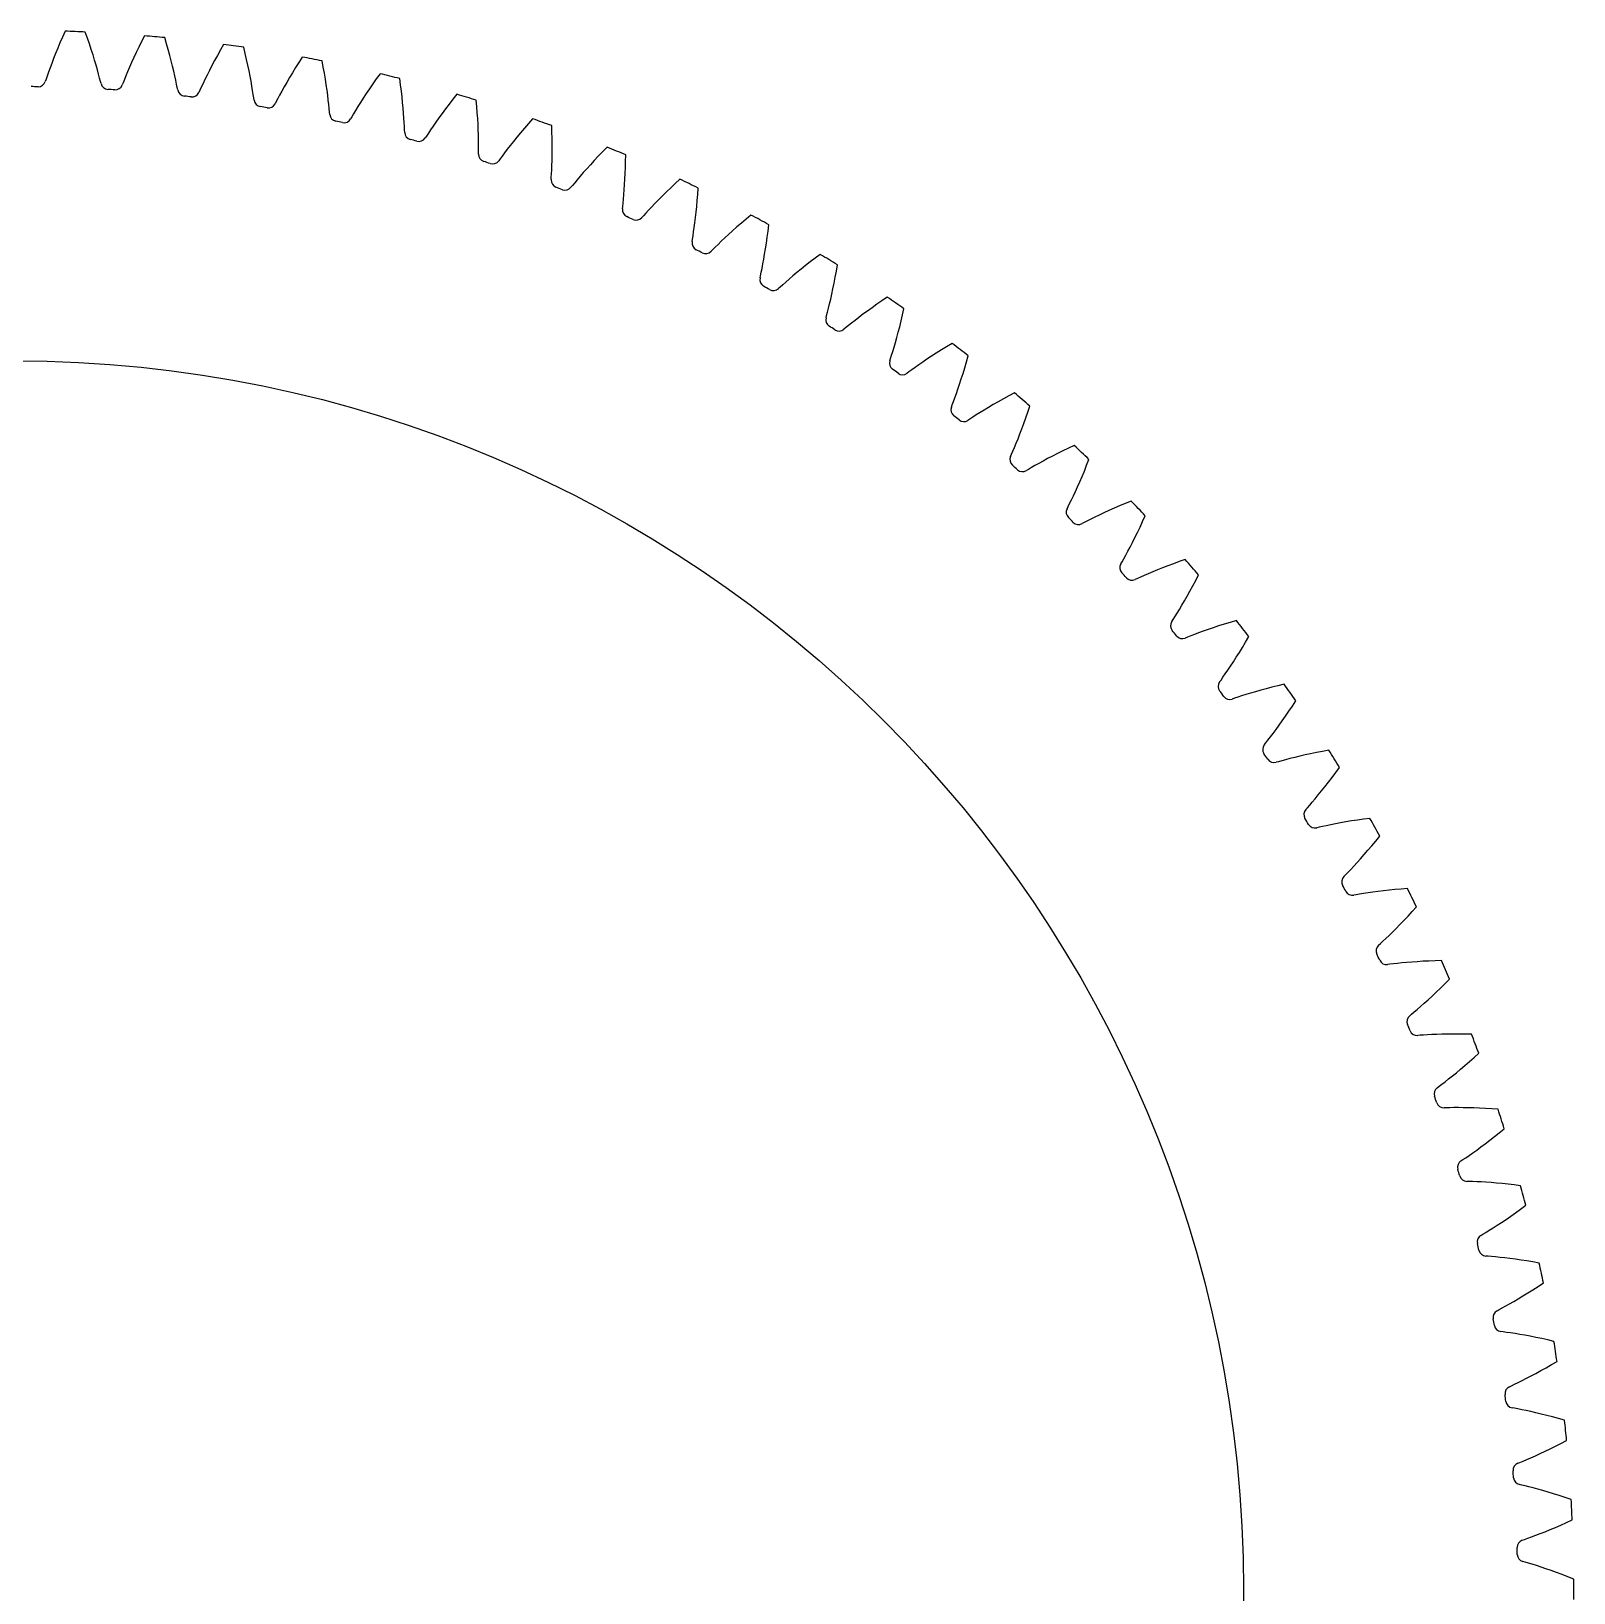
# Model space of a CAD drawing. Header units: millimetres. Extents: x -62 to 62, y -62 to 62.
# Drawn here: x 0.6 to 62.5, y -0.1 to 62.5 of the extents above; entities that cross this region are included whole.
import ezdxf

# ---------------------------------------------------------------- set-up
doc = ezdxf.new("R2010")
doc.units = ezdxf.units.MM

msp = doc.modelspace()

# ---------------------------------------------------------------- linework, layer by layer
at = {"layer": 'bore'}
msp.add_circle((0, 0), 49.25, dxfattribs=at)
at = {"layer": 'thin_ring_external'}
for p, q in [((1.785919, 62.00696), (1.694054, 61.786859)), ((1.883707, 62.234326), (1.785919, 62.00696)), ((1.987405, 62.468394), (1.883707, 62.234326)), ((2.885812, 62.195914), (2.800336, 62.437233)), ((2.965908, 61.96173), (2.885812, 62.195914)), ((5.058971, 62.056961), (4.949701, 61.834885)), ((5.174486, 62.285429), (5.058971, 62.056961)), ((6.057808, 61.967432), (5.984765, 62.212801)), ((1.528261, 61.371303), (1.45452, 61.177729)), ((1.608145, 61.574697), (1.528261, 61.371303)), ((1.694054, 61.786859), (1.608145, 61.574697)), ((3.040655, 61.735242), (2.965908, 61.96173)), ((3.11007, 61.517127), (3.040655, 61.735242)), ((3.174151, 61.308214), (3.11007, 61.517127)), ((4.750088, 61.412263), (4.659923, 61.213213)), ((4.846717, 61.619762), (4.750088, 61.412263)), ((4.949701, 61.834885), (4.846717, 61.619762)), ((6.125842, 61.729463), (6.057808, 61.967432)), ((6.188927, 61.499455), (6.125842, 61.729463)), ((6.247115, 61.278079), (6.188927, 61.499455)), ((8.100571, 61.50149), (7.986737, 61.291906)), ((8.221037, 61.717697), (8.100571, 61.50149)), ((8.348067, 61.939969), (8.221037, 61.717697)), ((9.213999, 61.577283), (9.153581, 61.826062)), ((9.269794, 61.336151), (9.213999, 61.577283)), ((11.499869, 61.432915), (11.361656, 61.217419)), ((1.326442, 60.826212), (1.273137, 60.67332)), ((1.387127, 60.995374), (1.326442, 60.826212)), ((1.45452, 61.177729), (1.387127, 60.995374)), ((3.232857, 61.109564), (3.174151, 61.308214)), ((3.286093, 60.922585), (3.232857, 61.109564)), ((3.333651, 60.749274), (3.286093, 60.922585)), ((3.375096, 60.59275), (3.333651, 60.749274)), ((4.499778, 60.844981), (4.430534, 60.679138)), ((4.576394, 61.023658), (4.499778, 60.844981)), ((4.659923, 61.213213), (4.576394, 61.023658)), ((6.300444, 61.066167), (6.247115, 61.278079)), ((6.348931, 60.864778), (6.300444, 61.066167)), ((6.39255, 60.675325), (6.348931, 60.864778)), ((7.779427, 60.895426), (7.686328, 60.710382)), ((7.879638, 61.089612), (7.779427, 60.895426)), ((7.986737, 61.291906), (7.879638, 61.089612)), ((9.321052, 61.103222), (9.269794, 61.336151)), ((9.367861, 60.879164), (9.321052, 61.103222)), ((9.4103, 60.664806), (9.367861, 60.879164)), ((11.10592, 60.804147), (10.988632, 60.607585)), ((11.230307, 61.007645), (11.10592, 60.804147)), ((11.361656, 61.217419), (11.230307, 61.007645)), ((12.346153, 61.026487), (12.298516, 61.278026)), ((12.389562, 60.782821), (12.346153, 61.026487)), ((12.42886, 60.547578), (12.389562, 60.782821)), ((14.621669, 60.765589), (14.472633, 60.557432)), ((1.228689, 60.542435), (1.197406, 60.452928)), ((1.273137, 60.67332), (1.228689, 60.542435)), ((3.409394, 60.458846), (3.375096, 60.59275)), ((3.433733, 60.367208), (3.409394, 60.458846)), ((4.318419, 60.400723), (4.282607, 60.312931)), ((4.369492, 60.529168), (4.318419, 60.400723)), ((4.430534, 60.679138), (4.369492, 60.529168)), ((6.431197, 60.499811), (6.39255, 60.675325)), ((6.464595, 60.341376), (6.431197, 60.499811)), ((6.492011, 60.205896), (6.464595, 60.341376)), ((6.51164, 60.113134), (6.492011, 60.205896)), ((7.454448, 60.227103), (7.396883, 60.101433)), ((7.523068, 60.37376), (7.454448, 60.227103)), ((7.600689, 60.535851), (7.523068, 60.37376)), ((7.686328, 60.710382), (7.600689, 60.535851)), ((9.448441, 60.461204), (9.4103, 60.664806)), ((9.482329, 60.26977), (9.448441, 60.461204)), ((9.511964, 60.092512), (9.482329, 60.26977)), ((10.77621, 60.238721), (10.681771, 60.06879)), ((10.878636, 60.418769), (10.77621, 60.238721)), ((10.988632, 60.607585), (10.878636, 60.418769)), ((12.464167, 60.321422), (12.42886, 60.547578)), ((12.495606, 60.105176), (12.464167, 60.321422)), ((12.523301, 59.899892), (12.495606, 60.105176)), ((14.196129, 60.157757), (14.068957, 59.96744)), ((14.330744, 60.354638), (14.196129, 60.157757)), ((14.472633, 60.557432), (14.330744, 60.354638)), ((15.446097, 60.31648), (15.411365, 60.570123)), ((15.477008, 60.070915), (15.446097, 60.31648)), ((7.396883, 60.101433), (7.356635, 60.015583)), ((9.537229, 59.932578), (9.511964, 60.092512)), ((9.557692, 59.795875), (9.537229, 59.932578)), ((9.572558, 59.702232), (9.557692, 59.795875)), ((10.456049, 59.645345), (10.41147, 59.561662)), ((10.519955, 59.767911), (10.456049, 59.645345)), ((10.595974, 59.910874), (10.519955, 59.767911)), ((10.681771, 60.06879), (10.595974, 59.910874)), ((12.54737, 59.706978), (12.523301, 59.899892)), ((12.567915, 59.528438), (12.54737, 59.706978)), ((12.584981, 59.367423), (12.567915, 59.528438)), ((13.837978, 59.609903), (13.734985, 59.445016)), ((13.949464, 59.784487), (13.837978, 59.609903)), ((14.068957, 59.96744), (13.949464, 59.784487)), ((15.504243, 59.833972), (15.477008, 60.070915)), ((15.527956, 59.606309), (15.504243, 59.833972)), ((15.548312, 59.388739), (15.527956, 59.606309)), ((17.393794, 59.544173), (17.249301, 59.354421)), ((17.545852, 59.739457), (17.393794, 59.544173)), ((17.705323, 59.939733), (17.545852, 59.739457)), ((18.505743, 59.449113), (18.484009, 59.704199)), ((12.598437, 59.229853), (12.584981, 59.367423)), ((12.608503, 59.135573), (12.598437, 59.229853)), ((13.487936, 59.033649), (13.439142, 58.952352)), ((13.558018, 59.152792), (13.487936, 59.033649)), ((13.641237, 59.291687), (13.558018, 59.152792)), ((13.734985, 59.445016), (13.641237, 59.291687)), ((15.565489, 59.182309), (15.548312, 59.388739)), ((15.579677, 58.988417), (15.565489, 59.182309)), ((15.591079, 58.809062), (15.579677, 58.988417)), ((16.983899, 58.994233), (16.863644, 58.82557)), ((17.112578, 59.170847), (16.983899, 58.994233)), ((17.249301, 59.354421), (17.112578, 59.170847)), ((18.524076, 59.20229), (18.505743, 59.449113)), ((18.539177, 58.964266), (18.524076, 59.20229)), ((18.551234, 58.735689), (18.539177, 58.964266)), ((20.742786, 58.9575), (20.573297, 58.765628)), ((15.599901, 58.647385), (15.591079, 58.809062)), ((15.606315, 58.509307), (15.599901, 58.647385)), ((15.611553, 58.414636), (15.606315, 58.509307)), ((16.484635, 58.26794), (16.431754, 58.189241)), ((16.560709, 58.38335), (16.484635, 58.26794)), ((16.650912, 58.517814), (16.560709, 58.38335)), ((16.752367, 58.666157), (16.650912, 58.517814)), ((16.863644, 58.82557), (16.752367, 58.666157)), ((18.560455, 58.517364), (18.551234, 58.735689)), ((18.567068, 58.310326), (18.560455, 58.517364)), ((18.571338, 58.115963), (18.567068, 58.310326)), ((20.257473, 58.396237), (20.111554, 58.219883)), ((20.411466, 58.578363), (20.257473, 58.396237)), ((20.573297, 58.765628), (20.411466, 58.578363)), ((21.517111, 58.426651), (21.508429, 58.682514)), ((21.522816, 58.179214), (21.517111, 58.426651)), ((18.573567, 57.936259), (18.571338, 58.115963)), ((18.573477, 57.636117), (18.574122, 57.774343)), ((18.573875, 57.541303), (18.573477, 57.636117)), ((18.574122, 57.774343), (18.573567, 57.936259)), ((19.726043, 57.734244), (19.617146, 57.591276)), ((19.845315, 57.887767), (19.726043, 57.734244)), ((19.974025, 58.050071), (19.845315, 57.887767)), ((20.111554, 58.219883), (19.974025, 58.050071)), ((21.525744, 57.940729), (21.522816, 58.179214)), ((21.524175, 57.493324), (21.526114, 57.711834)), ((21.526114, 57.711834), (21.525744, 57.940729)), ((23.547068, 57.638487), (23.375886, 57.45973)), ((23.726133, 57.821455), (23.547068, 57.638487)), ((19.438328, 57.350218), (19.381497, 57.274322)), ((19.520195, 57.461593), (19.438328, 57.350218)), ((19.617146, 57.591276), (19.520195, 57.461593)), ((21.507598, 56.912307), (21.514548, 57.09189)), ((21.514548, 57.09189), (21.520209, 57.286218)), ((21.520209, 57.286218), (21.524175, 57.493324)), ((23.058062, 57.117031), (22.912041, 56.954462)), ((23.212794, 57.285704), (23.058062, 57.117031)), ((23.375886, 57.45973), (23.212794, 57.285704)), ((24.456153, 56.766032), (24.465406, 57.004355)), ((24.465406, 57.004355), (24.472342, 57.25176)), ((24.472342, 57.25176), (24.476737, 57.507733)), ((21.487739, 56.51785), (21.492183, 56.612562)), ((21.492183, 56.612562), (21.499885, 56.750574)), ((21.499885, 56.750574), (21.507598, 56.912307)), ((22.428755, 56.389925), (22.341308, 56.282875)), ((22.532201, 56.514488), (22.428755, 56.389925)), ((22.648256, 56.65171), (22.532201, 56.514488)), ((22.775212, 56.798943), (22.648256, 56.65171)), ((22.912041, 56.954462), (22.775212, 56.798943)), ((24.431741, 56.31929), (24.444835, 56.537417)), ((24.444835, 56.537417), (24.456153, 56.766032)), ((26.459408, 56.360974), (26.279321, 56.19119)), ((26.647581, 56.534559), (26.459408, 56.360974)), ((22.341308, 56.282875), (22.280676, 56.20998)), ((24.369558, 55.578749), (24.385519, 55.739877)), ((24.385519, 55.739877), (24.401629, 55.918872)), ((24.401629, 55.918872), (24.417205, 56.112657)), ((24.417205, 56.112657), (24.431741, 56.31929)), ((25.944413, 55.865167), (25.790282, 55.710266)), ((26.107557, 56.025719), (25.944413, 55.865167)), ((26.279321, 56.19119), (26.107557, 56.025719)), ((27.344168, 55.680778), (27.363729, 55.927506)), ((27.363729, 55.927506), (27.381187, 56.182921)), ((24.345545, 55.346949), (24.354819, 55.44131)), ((24.354819, 55.44131), (24.369558, 55.578749)), ((25.278801, 55.171142), (25.186002, 55.068697)), ((25.388473, 55.290261), (25.278801, 55.171142)), ((25.511383, 55.421377), (25.388473, 55.290261)), ((25.645691, 55.561936), (25.511383, 55.421377)), ((25.790282, 55.710266), (25.645691, 55.561936)), ((27.275568, 54.998325), (27.299782, 55.215499)), ((27.299782, 55.215499), (27.322758, 55.443238)), ((27.322758, 55.443238), (27.344168, 55.680778)), ((29.499509, 55.100172), (29.302718, 54.936421)), ((25.186002, 55.068697), (25.121727, 54.998993)), ((27.199821, 54.422029), (27.22505, 54.599967)), ((27.22505, 54.599967), (27.2505, 54.792704)), ((27.2505, 54.792704), (27.275568, 54.998325)), ((28.763079, 54.467557), (28.601239, 54.320728)), ((28.934207, 54.61957), (28.763079, 54.467557)), ((29.114197, 54.776054), (28.934207, 54.61957)), ((29.302718, 54.936421), (29.114197, 54.776054)), ((30.183726, 54.457344), (30.214203, 54.711534)), ((27.139835, 54.031654), (27.153916, 54.125419)), ((27.153916, 54.125419), (27.175653, 54.261926)), ((27.175653, 54.261926), (27.199821, 54.422029)), ((28.178508, 53.921787), (28.062898, 53.808424)), ((28.307953, 54.046457), (28.178508, 53.921787)), ((28.449263, 54.179974), (28.307953, 54.046457)), ((28.601239, 54.320728), (28.449263, 54.179974)), ((30.083508, 53.74953), (30.118082, 53.975799)), ((30.118082, 53.975799), (30.151593, 54.211936)), ((30.151593, 54.211936), (30.183726, 54.457344)), ((27.964988, 53.710851), (27.897238, 53.644519)), ((28.062898, 53.808424), (27.964988, 53.710851)), ((29.977443, 53.138617), (30.012701, 53.329803)), ((30.012701, 53.329803), (30.048235, 53.533877)), ((30.048235, 53.533877), (30.083508, 53.74953)), ((31.873117, 53.218014), (31.685372, 53.070924)), ((32.06958, 53.368545), (31.873117, 53.218014)), ((32.274476, 53.522034), (32.06958, 53.368545)), ((29.863321, 52.575397), (29.882171, 52.66832)), ((29.882171, 52.66832), (29.91085, 52.803539)), ((29.91085, 52.803539), (29.943161, 52.962199)), ((29.943161, 52.962199), (29.977443, 53.138617)), ((31.178614, 52.656663), (31.030671, 52.530536)), ((31.337579, 52.789473), (31.178614, 52.656663)), ((31.506705, 52.927847), (31.337579, 52.789473)), ((31.685372, 53.070924), (31.506705, 52.927847)), ((32.834831, 52.367543), (32.880356, 52.601661)), ((32.880356, 52.601661), (32.924977, 52.845109)), ((32.924977, 52.845109), (32.968394, 53.09741)), ((30.671018, 52.212879), (30.599969, 52.150093)), ((30.773781, 52.305325), (30.671018, 52.212879)), ((30.89503, 52.412638), (30.773781, 52.305325)), ((31.030671, 52.530536), (30.89503, 52.412638)), ((32.742511, 51.929764), (32.788748, 52.143335)), ((32.788748, 52.143335), (32.834831, 52.367543)), ((32.568013, 51.207394), (32.608383, 51.364198)), ((32.608383, 51.364198), (32.651628, 51.538635)), ((32.651628, 51.538635), (32.696603, 51.727771)), ((32.696603, 51.727771), (32.742511, 51.929764)), ((34.353873, 51.383822), (34.168133, 51.250055)), ((34.548884, 51.521133), (34.353873, 51.383822)), ((34.752777, 51.661437), (34.548884, 51.521133)), ((34.965243, 51.804264), (34.752777, 51.661437)), ((35.580331, 51.095006), (35.636574, 51.344762)), ((32.508897, 50.981976), (32.532467, 51.073816)), ((32.532467, 51.073816), (32.568013, 51.207394)), ((33.530949, 50.76675), (33.40438, 50.665769)), ((33.672434, 50.877568), (33.530949, 50.76675)), ((33.826624, 50.995977), (33.672434, 50.877568)), ((33.992163, 51.120497), (33.826624, 50.995977)), ((34.168133, 51.250055), (33.992163, 51.120497)), ((35.465918, 50.622667), (35.523337, 50.854155)), ((35.523337, 50.854155), (35.580331, 51.095006)), ((33.29703, 50.57869), (33.222867, 50.519614)), ((33.40438, 50.665769), (33.29703, 50.57869)), ((35.295203, 49.990788), (35.351365, 50.190172)), ((35.351365, 50.190172), (35.408447, 50.401104)), ((35.408447, 50.401104), (35.465918, 50.622667)), ((35.09789, 49.346066), (35.14021, 49.477655)), ((35.14021, 49.477655), (35.188534, 49.632193)), ((35.188534, 49.632193), (35.240629, 49.804194)), ((35.240629, 49.804194), (35.295203, 49.990788)), ((36.932749, 49.562665), (36.740421, 49.438557)), ((37.134516, 49.689841), (36.932749, 49.562665)), ((37.345308, 49.819551), (37.134516, 49.689841)), ((37.564789, 49.951342), (37.345308, 49.819551)), ((35.069661, 49.25555), (35.09789, 49.346066)), ((35.94783, 48.894031), (35.836173, 48.812547)), ((36.07939, 48.988418), (35.94783, 48.894031)), ((36.226349, 49.091867), (36.07939, 48.988418)), ((36.386384, 49.202248), (36.226349, 49.091867)), ((36.558065, 49.318153), (36.386384, 49.202248)), ((36.740421, 49.438557), (36.558065, 49.318153)), ((38.004478, 48.745722), (38.073642, 48.973976)), ((38.073642, 48.973976), (38.14286, 49.211603)), ((38.14286, 49.211603), (38.211782, 49.458161)), ((35.836173, 48.812547), (35.759092, 48.757335)), ((37.801721, 48.123383), (37.867991, 48.319641)), ((37.867991, 48.319641), (37.935769, 48.527383)), ((37.935769, 48.527383), (38.004478, 48.745722)), ((37.571746, 47.489578), (37.62073, 47.618834)), ((37.62073, 47.618834), (37.676882, 47.770703)), ((37.676882, 47.770703), (37.737692, 47.93982)), ((37.737692, 47.93982), (37.801721, 48.123383)), ((39.415271, 47.612206), (39.216858, 47.498079)), ((39.623269, 47.728912), (39.415271, 47.612206)), ((39.840409, 47.84769), (39.623269, 47.728912)), ((40.066333, 47.968103), (39.840409, 47.84769)), ((37.538933, 47.400621), (37.571746, 47.489578)), ((38.397496, 46.994734), (38.281825, 46.919058)), ((38.533705, 47.08228), (38.397496, 46.994734)), ((38.685753, 47.17809), (38.533705, 47.08228)), ((38.851216, 47.280156), (38.685753, 47.17809)), ((39.028592, 47.387144), (38.851216, 47.280156)), ((39.216858, 47.498079), (39.028592, 47.387144)), ((40.443889, 46.741605), (40.524618, 46.966029)), ((40.524618, 46.966029), (40.605878, 47.199812)), ((40.605878, 47.199812), (40.6873, 47.44253)), ((38.281825, 46.919058), (38.202024, 46.867853)), ((40.285824, 46.323048), (40.364121, 46.527059)), ((40.364121, 46.527059), (40.443889, 46.741605)), ((40.003102, 45.635781), (40.066935, 45.784585)), ((40.066935, 45.784585), (40.136301, 45.950376)), ((40.136301, 45.950376), (40.20962, 46.130431)), ((40.20962, 46.130431), (40.285824, 46.323048)), ((42.231571, 45.751001), (42.00865, 45.643465)), ((42.463349, 45.859721), (42.231571, 45.751001)), ((39.910269, 45.422029), (39.947582, 45.509194)), ((39.947582, 45.509194), (40.003102, 45.635781)), ((41.044231, 45.141232), (40.887489, 45.05331)), ((41.21469, 45.234716), (41.044231, 45.141232)), ((41.397297, 45.332507), (41.21469, 45.234716)), ((41.590982, 45.433685), (41.397297, 45.332507)), ((41.794964, 45.537531), (41.590982, 45.433685)), ((42.00865, 45.643465), (41.794964, 45.537531)), ((42.962961, 45.064882), (43.05667, 45.303126)), ((40.627603, 44.903162), (40.545292, 44.856099)), ((40.746988, 44.972833), (40.627603, 44.903162)), ((40.887489, 45.05331), (40.746988, 44.972833)), ((42.687167, 44.405351), (42.777786, 44.615544)), ((42.777786, 44.615544), (42.869869, 44.835554)), ((42.869869, 44.835554), (42.962961, 45.064882)), ((42.352458, 43.67902), (42.430199, 43.841053)), ((42.430199, 43.841053), (42.512616, 44.017129)), ((42.512616, 44.017129), (42.598555, 44.205604)), ((42.598555, 44.205604), (42.687167, 44.405351)), ((42.177484, 43.324937), (42.219199, 43.410083)), ((42.219199, 43.410083), (42.28111, 43.53367)), ((42.28111, 43.53367), (42.352458, 43.67902)), ((43.856599, 43.250759), (43.658001, 43.159603)), ((44.065618, 43.344054), (43.856599, 43.250759)), ((44.284434, 43.438939), (44.065618, 43.344054)), ((44.512555, 43.534952), (44.284434, 43.438939)), ((44.749583, 43.631696), (44.512555, 43.534952)), ((42.867389, 42.770118), (42.782782, 42.72732)), ((42.990175, 42.833603), (42.867389, 42.770118)), ((43.134602, 42.906801), (42.990175, 42.833603)), ((43.29563, 42.986605), (43.134602, 42.906801)), ((43.470639, 43.071263), (43.29563, 42.986605)), ((43.658001, 43.159603), (43.470639, 43.071263)), ((45.000081, 42.373086), (45.103278, 42.588107)), ((45.103278, 42.588107), (45.207958, 42.812383)), ((45.207958, 42.812383), (45.313709, 43.045531)), ((44.704701, 41.788992), (44.800152, 41.972833)), ((44.800152, 41.972833), (44.898848, 42.167794)), ((44.898848, 42.167794), (45.000081, 42.373086)), ((44.448812, 41.317984), (44.527488, 41.459501)), ((44.527488, 41.459501), (44.613401, 41.617354)), ((44.613401, 41.617354), (44.704701, 41.788992)), ((44.334663, 41.114815), (44.380671, 41.19772)), ((44.380671, 41.19772), (44.448812, 41.317984)), ((45.434075, 40.71983), (45.269182, 40.648353)), ((45.613178, 40.795443), (45.434075, 40.71983)), ((45.804807, 40.8741), (45.613178, 40.795443)), ((46.0078, 40.954996), (45.804807, 40.8741)), ((46.22131, 41.037498), (46.0078, 40.954996)), ((46.444686, 41.121086), (46.22131, 41.037498)), ((46.677412, 41.205326), (46.444686, 41.121086)), ((46.91907, 41.28984), (46.677412, 41.205326)), ((44.995339, 40.525493), (44.908657, 40.48707)), ((45.121206, 40.582625), (44.995339, 40.525493)), ((45.269182, 40.648353), (45.121206, 40.582625)), ((47.104976, 40.020082), (47.219017, 40.229553)), ((47.219017, 40.229553), (47.335012, 40.448192)), ((47.335012, 40.448192), (47.45253, 40.675636)), ((46.680212, 39.28508), (46.780157, 39.451832)), ((46.780157, 39.451832), (46.884871, 39.63056)), ((46.884871, 39.63056), (46.993393, 39.820227)), ((46.993393, 39.820227), (47.104976, 40.020082)), ((46.376178, 38.797428), (46.426359, 38.877876)), ((46.426359, 38.877876), (46.500552, 38.994504)), ((46.500552, 38.994504), (46.586352, 39.13182)), ((46.586352, 39.13182), (46.680212, 39.28508)), ((48.96615, 38.840264), (48.720492, 38.768199)), ((47.134521, 38.225772), (47.005901, 38.175141)), ((47.28566, 38.283858), (47.134521, 38.225772)), ((47.453987, 38.346823), (47.28566, 38.283858)), ((47.636718, 38.413191), (47.453987, 38.346823)), ((47.832113, 38.481962), (47.636718, 38.413191)), ((48.038972, 38.552387), (47.832113, 38.481962)), ((48.256416, 38.623879), (48.038972, 38.552387)), ((48.483768, 38.695953), (48.256416, 38.623879)), ((48.720492, 38.768199), (48.483768, 38.695953)), ((49.338575, 37.978476), (49.467553, 38.199623)), ((47.005901, 38.175141), (46.91737, 38.141194)), ((49.086979, 37.56267), (49.211568, 37.766045)), ((49.211568, 37.766045), (49.338575, 37.978476)), ((48.62524, 36.850315), (48.733569, 37.011747)), ((48.733569, 37.011747), (48.847272, 37.184894)), ((48.847272, 37.184894), (48.965337, 37.368773)), ((48.965337, 37.368773), (49.086979, 37.56267)), ((48.296703, 36.378824), (48.350926, 36.456605)), ((48.350926, 36.456605), (48.430977, 36.569292)), ((48.430977, 36.569292), (48.523676, 36.702048)), ((48.523676, 36.702048), (48.62524, 36.850315)), ((48.893829, 35.725195), (48.803681, 35.695813)), ((49.024867, 35.769192), (48.893829, 35.725195)), ((49.178775, 35.819485), (49.024867, 35.769192)), ((49.350098, 35.873773), (49.178775, 35.819485)), ((49.535979, 35.930724), (49.350098, 35.873773)), ((49.73463, 35.989428), (49.535979, 35.930724)), ((49.944816, 36.0492), (49.73463, 35.989428)), ((50.165627, 36.109495), (49.944816, 36.0492)), ((50.396362, 36.169866), (50.165627, 36.109495)), ((50.636466, 36.229931), (50.396362, 36.169866)), ((50.885484, 36.289359), (50.636466, 36.229931)), ((50.940921, 35.007261), (51.075731, 35.20401)), ((51.075731, 35.20401), (51.213419, 35.409678)), ((51.213419, 35.409678), (51.353521, 35.623951)), ((50.44341, 34.319413), (50.559841, 34.475102)), ((50.559841, 34.475102), (50.682237, 34.642218)), ((50.682237, 34.642218), (50.809536, 34.819829)), ((50.809536, 34.819829), (50.940921, 35.007261)), ((50.091227, 33.865312), (50.149351, 33.940222)), ((50.149351, 33.940222), (50.235051, 34.048675)), ((50.235051, 34.048675), (50.334408, 34.176524)), ((50.334408, 34.176524), (50.44341, 34.319413)), ((50.6542, 33.182045), (50.562669, 33.157304)), ((50.787313, 33.219294), (50.6542, 33.182045)), ((50.943589, 33.261663), (50.787313, 33.219294)), ((51.117459, 33.307132), (50.943589, 33.261663)), ((51.306006, 33.354518), (51.117459, 33.307132)), ((51.507396, 33.403002), (51.306006, 33.354518)), ((51.720359, 33.451963), (51.507396, 33.403002)), ((51.943961, 33.500906), (51.720359, 33.451963)), ((52.177478, 33.549416), (51.943961, 33.500906)), ((52.420336, 33.597143), (52.177478, 33.549416)), ((52.672063, 33.643778), (52.420336, 33.597143)), ((52.806643, 32.550131), (52.954654, 32.748501)), ((52.954654, 32.748501), (53.105514, 32.95534)), ((52.254207, 31.848516), (52.384977, 32.009164)), ((52.384977, 32.009164), (52.521179, 32.180043)), ((52.521179, 32.180043), (52.661963, 32.360523)), ((52.661963, 32.360523), (52.806643, 32.550131)), ((51.755068, 31.263449), (51.816942, 31.335293)), ((51.816942, 31.335293), (51.908068, 31.439229)), ((51.908068, 31.439229), (52.013824, 31.561838)), ((52.013824, 31.561838), (52.129979, 31.698974)), ((52.129979, 31.698974), (52.254207, 31.848516)), ((52.942182, 30.691294), (52.751462, 30.653597)), ((53.145785, 30.729432), (52.942182, 30.691294)), ((53.36097, 30.767455), (53.145785, 30.729432)), ((53.586779, 30.804916), (53.36097, 30.767455)), ((53.822469, 30.84144), (53.586779, 30.804916)), ((54.067446, 30.876704), (53.822469, 30.84144)), ((54.321226, 30.910425), (54.067446, 30.876704)), ((52.282419, 30.552327), (52.189745, 30.532293)), ((52.417261, 30.582731), (52.282419, 30.552327)), ((52.575496, 30.617066), (52.417261, 30.582731)), ((52.751462, 30.653597), (52.575496, 30.617066)), ((54.557735, 30.001886), (54.71896, 30.200753)), ((53.95105, 29.292602), (54.0958, 29.456303)), ((54.0958, 29.456303), (54.245616, 29.629359)), ((54.245616, 29.629359), (54.399789, 29.811333)), ((54.399789, 29.811333), (54.557735, 30.001886)), ((53.445663, 28.747762), (53.557541, 28.864811)), ((53.557541, 28.864811), (53.680547, 28.995837)), ((53.680547, 28.995837), (53.812249, 29.13884)), ((53.812249, 29.13884), (53.95105, 29.292602)), ((53.283887, 28.580023), (53.349348, 28.648615)), ((53.349348, 28.648615), (53.445663, 28.747762)), ((53.77424, 27.842902), (53.680663, 27.827626)), ((53.910458, 27.866381), (53.77424, 27.842902)), ((54.07024, 27.892591), (53.910458, 27.866381)), ((54.247841, 27.92009), (54.07024, 27.892591)), ((54.440238, 27.948), (54.247841, 27.92009)), ((54.645522, 27.975692), (54.440238, 27.948)), ((54.862368, 28.002678), (54.645522, 27.975692)), ((55.089795, 28.02856), (54.862368, 28.002678)), ((55.327043, 28.053002), (55.089795, 28.02856)), ((55.573501, 28.075711), (55.327043, 28.053002)), ((55.828672, 28.09643), (55.573501, 28.075711)), ((55.687748, 26.820896), (55.851012, 26.99476)), ((55.851012, 26.99476), (56.018482, 27.177)), ((56.018482, 27.177), (56.18965, 27.367375)), ((55.091069, 26.217053), (55.2299, 26.353145)), ((55.2299, 26.353145), (55.376372, 26.499619)), ((55.376372, 26.499619), (55.529292, 26.655716)), ((55.529292, 26.655716), (55.687748, 26.820896)), ((54.673694, 25.822035), (54.742572, 25.887195)), ((54.742572, 25.887195), (54.843824, 25.981295)), ((54.843824, 25.981295), (54.961532, 26.092479)), ((54.961532, 26.092479), (55.091069, 26.217053)), ((55.12577, 25.060838), (55.031535, 25.05036)), ((55.263009, 25.077331), (55.12577, 25.060838)), ((55.42392, 25.095348), (55.263009, 25.077331)), ((55.602694, 25.113743), (55.42392, 25.095348)), ((55.796265, 25.131792), (55.602694, 25.113743)), ((56.002695, 25.148966), (55.796265, 25.131792)), ((56.220637, 25.164845), (56.002695, 25.148966)), ((56.449089, 25.179081), (56.220637, 25.164845)), ((56.687275, 25.191377), (56.449089, 25.179081)), ((56.934571, 25.201472), (56.687275, 25.191377)), ((57.190467, 25.209135), (56.934571, 25.201472)), ((57.333083, 24.281212), (57.513748, 24.462599)), ((56.817914, 23.785586), (56.984597, 23.94246)), ((56.984597, 23.94246), (57.156526, 24.107761)), ((57.156526, 24.107761), (57.333083, 24.281212)), ((56.098903, 23.147045), (56.222136, 23.252074)), ((56.222136, 23.252074), (56.357864, 23.369872)), ((56.357864, 23.369872), (56.503463, 23.498697)), ((56.503463, 23.498697), (56.657223, 23.637501)), ((56.657223, 23.637501), (56.817914, 23.785586)), ((55.920864, 22.99668), (55.992979, 23.058238)), ((55.992979, 23.058238), (56.098903, 23.147045)), ((56.333482, 22.213393), (56.238835, 22.20774)), ((56.471385, 22.222857), (56.333482, 22.213393)), ((56.633006, 22.232635), (56.471385, 22.222857)), ((56.812486, 22.241877), (56.633006, 22.232635)), ((57.006726, 22.250019), (56.812486, 22.241877)), ((57.213764, 22.25663), (57.006726, 22.250019)), ((57.432232, 22.26136), (57.213764, 22.25663)), ((57.661113, 22.263912), (57.432232, 22.26136)), ((57.899616, 22.26403), (57.661113, 22.263912)), ((58.147106, 22.261485), (57.899616, 22.26403)), ((58.403059, 22.256072), (58.147106, 22.261485)), ((58.312925, 21.157868), (58.498108, 21.322077)), ((58.498108, 21.322077), (58.6878, 21.494002)), ((57.629615, 20.582944), (57.790262, 20.713716)), ((57.790262, 20.713716), (57.958304, 20.853403)), ((57.958304, 20.853403), (58.13278, 21.001561)), ((58.13278, 21.001561), (58.312925, 21.157868)), ((57.022143, 20.11133), (57.097307, 20.169125)), ((57.097307, 20.169125), (57.207628, 20.252408)), ((57.207628, 20.252408), (57.336062, 20.351007)), ((57.336062, 20.351007), (57.477628, 20.461721)), ((57.477628, 20.461721), (57.629615, 20.582944)), ((57.394228, 19.307996), (57.299415, 19.307183)), ((57.532433, 19.310406), (57.394228, 19.307996)), ((57.694343, 19.311919), (57.532433, 19.310406)), ((57.874061, 19.311985), (57.694343, 19.311919)), ((58.068463, 19.310198), (57.874061, 19.311985)), ((58.275569, 19.306229), (58.068463, 19.310198)), ((58.493993, 19.299797), (58.275569, 19.306229)), ((58.722706, 19.29066), (58.493993, 19.299797)), ((58.960904, 19.278599), (58.722706, 19.29066)), ((59.207941, 19.263421), (58.960904, 19.278599)), ((59.463283, 19.244945), (59.207941, 19.263421)), ((59.317192, 18.152776), (59.510519, 18.307316)), ((59.510519, 18.307316), (59.708742, 18.469331)), ((58.447439, 17.500188), (58.605418, 17.613493)), ((58.605418, 17.613493), (58.772532, 17.735891)), ((58.772532, 17.735891), (58.947488, 17.866815)), ((58.947488, 17.866815), (59.129302, 18.005872)), ((59.129302, 18.005872), (59.317192, 18.152776)), ((57.974657, 17.173511), (58.052674, 17.227393)), ((58.052674, 17.227393), (58.167103, 17.304935)), ((58.167103, 17.304935), (58.300405, 17.396847)), ((58.300405, 17.396847), (58.447439, 17.500188)), ((58.305238, 16.352227), (58.210508, 16.356256)), ((58.443387, 16.347576), (58.305238, 16.352227)), ((58.605163, 16.34082), (58.443387, 16.347576)), ((58.784649, 16.331709), (58.605163, 16.34082)), ((58.978706, 16.319999), (58.784649, 16.331709)), ((59.185339, 16.305459), (58.978706, 16.319999)), ((59.40315, 16.287883), (59.185339, 16.305459)), ((59.631098, 16.26708), (59.40315, 16.287883)), ((59.868369, 16.242873), (59.631098, 16.26708)), ((60.114309, 16.2151), (59.868369, 16.242873)), ((60.368375, 16.183611), (60.114309, 16.2151)), ((59.971561, 14.963207), (60.166708, 15.100325)), ((60.166708, 15.100325), (60.367673, 15.244792)), ((60.367673, 15.244792), (60.57391, 15.396475)), ((59.112648, 14.397301), (59.264768, 14.492999)), ((59.264768, 14.492999), (59.428326, 14.598089)), ((59.428326, 14.598089), (59.601472, 14.711795)), ((59.601472, 14.711795), (59.782885, 14.833615)), ((59.782885, 14.833615), (59.971561, 14.963207)), ((58.775922, 14.190889), (58.856589, 14.240717)), ((58.856589, 14.240717), (58.974828, 14.312314)), ((58.974828, 14.312314), (59.112648, 14.397301)), ((59.064136, 13.353796), (58.969736, 13.362657)), ((59.201867, 13.342098), (59.064136, 13.353796)), ((59.363087, 13.32709), (59.201867, 13.342098)), ((59.541875, 13.308826), (59.363087, 13.32709)), ((59.735081, 13.287222), (59.541875, 13.308826)), ((59.940702, 13.262151), (59.735081, 13.287222)), ((60.157331, 13.233477), (59.940702, 13.262151)), ((60.383919, 13.201061), (60.157331, 13.233477)), ((60.619645, 13.16477), (60.383919, 13.201061)), ((60.863846, 13.124476), (60.619645, 13.16477)), ((61.115973, 13.080055), (60.863846, 13.124476)), ((60.657362, 11.881505), (60.859255, 12.00848)), ((60.859255, 12.00848), (61.067335, 12.142497)), ((61.067335, 12.142497), (61.281048, 12.283451)), ((59.506953, 11.216888), (59.628694, 11.282355)), ((59.628694, 11.282355), (59.770674, 11.360193)), ((59.770674, 11.360193), (59.927481, 11.448)), ((59.927481, 11.448), (60.096192, 11.544601)), ((60.096192, 11.544601), (60.274918, 11.649318)), ((60.274918, 11.649318), (60.462314, 11.761716)), ((60.462314, 11.761716), (60.657362, 11.881505)), ((59.423847, 11.171244), (59.506953, 11.216888)), ((59.668943, 10.320527), (59.575118, 10.334196)), ((59.805897, 10.301811), (59.668943, 10.320527)), ((59.966141, 10.278591), (59.805897, 10.301811)), ((60.143762, 10.251222), (59.966141, 10.278591)), ((60.335613, 10.219781), (60.143762, 10.251222)), ((60.539686, 10.184244), (60.335613, 10.219781)), ((60.754569, 10.144545), (60.539686, 10.184244)), ((60.979206, 10.100602), (60.754569, 10.144545)), ((61.212771, 10.052323), (60.979206, 10.100602)), ((61.454596, 9.999612), (61.212771, 10.052323)), ((61.704126, 9.942375), (61.454596, 9.999612)), ((60.984005, 8.659132), (61.184915, 8.768805)), ((61.184915, 8.768805), (61.393028, 8.885306)), ((61.393028, 8.885306), (61.607679, 9.008524)), ((61.607679, 9.008524), (61.828311, 9.138381)), ((59.916743, 8.122455), (60.002071, 8.163796)), ((60.002071, 8.163796), (60.126996, 8.222961)), ((60.126996, 8.222961), (60.272765, 8.293448)), ((60.272765, 8.293448), (60.433851, 8.373134)), ((60.433851, 8.373134), (60.607275, 8.460995)), ((60.607275, 8.460995), (60.791114, 8.556449)), ((60.791114, 8.556449), (60.984005, 8.659132)), ((60.118081, 7.260333), (60.025076, 7.278775)), ((60.253901, 7.234649), (60.118081, 7.260333)), ((60.412749, 7.203276), (60.253901, 7.234649)), ((60.588742, 7.166874), (60.412749, 7.203276)), ((60.778737, 7.125678), (60.588742, 7.166874)), ((60.980729, 7.079767), (60.778737, 7.125678)), ((61.193304, 7.029148), (60.980729, 7.079767)), ((61.415405, 6.973792), (61.193304, 7.029148)), ((61.6462, 6.913649), (61.415405, 6.973792)), ((61.885018, 6.84866), (61.6462, 6.913649)), ((62.1313, 6.778756), (61.885018, 6.84866)), ((61.552843, 5.633228), (61.766633, 5.738951)), ((61.766633, 5.738951), (61.987296, 5.851048)), ((61.987296, 5.851048), (62.21427, 5.969471)), ((60.253322, 5.052475), (60.34065, 5.089406)), ((60.34065, 5.089406), (60.468433, 5.142115)), ((60.468433, 5.142115), (60.617611, 5.205067)), ((60.617611, 5.205067), (60.782556, 5.276423)), ((60.782556, 5.276423), (60.960239, 5.355315)), ((60.960239, 5.355315), (61.148713, 5.441257)), ((61.148713, 5.441257), (61.346595, 5.533957)), ((61.346595, 5.533957), (61.552843, 5.633228)), ((60.410377, 4.181197), (60.318435, 4.204364)), ((60.544708, 4.148611), (60.410377, 4.181197)), ((60.701748, 4.109169), (60.544708, 4.148611)), ((60.875652, 4.063828), (60.701748, 4.109169)), ((61.063296, 4.012984), (60.875652, 4.063828)), ((61.26268, 3.956819), (61.063296, 4.012984)), ((61.472394, 3.895412), (61.26268, 3.956819)), ((61.691378, 3.828788), (61.472394, 3.895412)), ((61.918801, 3.756939), (61.691378, 3.828788)), ((62.153989, 3.67984), (61.918801, 3.756939)), ((62.396381, 3.597453), (62.153989, 3.67984)), ((61.760187, 2.482955), (61.979097, 2.577624)), ((61.979097, 2.577624), (62.205195, 2.678307)), ((62.205195, 2.678307), (62.43792, 2.784986)), ((60.432707, 1.969314), (60.521807, 2.001737)), ((60.521807, 2.001737), (60.652114, 2.047853)), ((60.652114, 2.047853), (60.804312, 2.103106)), ((60.804312, 2.103106), (60.972686, 2.165947)), ((60.972686, 2.165947), (61.154166, 2.235663)), ((61.154166, 2.235663), (61.346782, 2.31187)), ((61.346782, 2.31187), (61.549139, 2.394345)), ((61.549139, 2.394345), (61.760187, 2.482955)), ((60.54507, 1.091153), (60.454431, 1.118985)), ((60.677562, 1.051751), (60.54507, 1.091153)), ((60.832383, 1.004342), (60.677562, 1.051751)), ((61.003745, 0.95018), (60.832383, 1.004342)), ((61.188548, 0.889822), (61.003745, 0.95018)), ((61.384804, 0.823549), (61.188548, 0.889822)), ((61.591109, 0.751514), (61.384804, 0.823549)), ((61.806405, 0.673795), (61.591109, 0.751514)), ((62.029863, 0.590428), (61.806405, 0.673795)), ((62.260808, 0.50142), (62.029863, 0.590428)), ((62.498676, 0.406764), (62.260808, 0.50142))]:
    msp.add_line(p, q, dxfattribs=at)
for centre, radius, start, end in [((0, 0), 62.5, 87.431982, 88.177774), ((0, 0), 62.5, 84.505153, 85.250945), ((0, 0), 62.5, 81.578323, 82.324116), ((0, 0), 62.5, 78.651494, 79.397286), ((0, 0), 62.5, 75.724665, 76.470457), ((0, 0), 60.25, 89.137652, 89.398933), ((0.911292, 60.543142), 0.3, 269.137652, 342.499612), ((3.725914, 60.435255), 0.3, 193.110144, 266.472104), ((0, 0), 60.25, 86.210823, 86.472104), ((4.001472, 60.417636), 0.3, 266.210823, 339.572783), ((6.806914, 60.166173), 0.3, 190.183314, 263.545275), ((0, 0), 60.25, 83.283994, 83.545275), ((7.081213, 60.134507), 0.3, 263.283994, 336.645954), ((9.870155, 59.740125), 0.3, 187.256485, 260.618445), ((10.142479, 59.694494), 0.3, 260.357164, 333.719125), ((0, 0), 62.5, 72.797835, 73.543628), ((0, 0), 60.25, 80.357164, 80.618445), ((12.907647, 59.158221), 0.3, 184.329656, 257.691616), ((0, 0), 60.25, 77.430335, 77.691616), ((13.177285, 59.098745), 0.3, 257.430335, 330.792295), ((0, 0), 62.5, 69.871006, 70.616799), ((15.911463, 58.421981), 0.3, 181.402827, 254.764787), ((0, 0), 60.25, 74.503506, 74.764787), ((16.177713, 58.348814), 0.3, 254.503506, 327.865466), ((0, 0), 62.5, 66.944177, 67.689969), ((18.873769, 57.533324), 0.3, 178.475997, 251.837958), ((0, 0), 60.25, 71.576677, 71.837958), ((19.135936, 57.446658), 0.3, 251.576677, 324.938637), ((21.786835, 56.494569), 0.3, 175.549168, 248.911128), ((0, 0), 62.5, 64.017348, 64.76314), ((0, 0), 60.25, 68.649847, 68.911128), ((22.044234, 56.394629), 0.3, 248.649847, 322.011807), ((24.643061, 55.308426), 0.3, 172.622339, 245.984299), ((0, 0), 62.5, 61.090518, 61.836311), ((0, 0), 60.25, 65.723018, 65.984299), ((24.895022, 55.195474), 0.3, 245.723018, 319.084978), ((27.434997, 53.97799), 0.3, 169.69551, 243.05747), ((0, 0), 60.25, 62.796189, 63.05747), ((27.680862, 53.85232), 0.3, 242.796189, 316.158149), ((0, 0), 62.5, 58.163689, 58.909482), ((30.155358, 52.506732), 0.3, 166.76868, 240.13064), ((0, 0), 60.25, 59.86936, 60.13064), ((30.394485, 52.368672), 0.3, 239.86936, 313.23132), ((0, 0), 62.5, 55.23686, 55.982652), ((32.797047, 50.89849), 0.3, 163.841851, 237.203811), ((0, 0), 60.25, 56.94253, 57.203811), ((33.028813, 50.748399), 0.3, 236.94253, 310.30449), ((0, 0), 62.5, 52.310031, 53.055823), ((35.353172, 49.157459), 0.3, 160.915022, 234.276982), ((0, 0), 60.25, 54.015701, 54.276982), ((35.576972, 48.99573), 0.3, 234.015701, 307.377661), ((0, 0), 62.5, 49.383201, 50.128994), ((37.817065, 47.288182), 0.3, 157.988193, 231.350153), ((0, 0), 60.25, 51.088872, 51.350153), ((38.032315, 47.115237), 0.3, 231.088872, 304.450832), ((0, 0), 62.5, 46.456372, 47.202165), ((40.182297, 45.295535), 0.3, 155.061363, 228.423323), ((0, 0), 60.25, 48.162042, 48.423323), ((40.388436, 45.111825), 0.3, 228.162042, 301.524003), ((42.442698, 43.184718), 0.3, 152.134534, 225.496494), ((0, 0), 62.5, 43.529543, 44.275335), ((0, 0), 60.25, 45.235213, 45.496494), ((42.639188, 42.990722), 0.3, 225.235213, 298.597173), ((44.592372, 40.961236), 0.3, 149.207705, 222.569665), ((0, 0), 60.25, 42.308384, 42.569665), ((0, 0), 62.5, 40.602714, 41.348506), ((44.778699, 40.75746), 0.3, 222.308384, 295.670344), ((0, 0), 62.5, 37.675884, 38.421677), ((46.625709, 38.630892), 0.3, 146.280875, 219.642836), ((0, 0), 60.25, 39.381555, 39.642836), ((46.801388, 38.417868), 0.3, 219.381555, 292.743515), ((48.537404, 36.199764), 0.3, 143.354046, 216.716006), ((0, 0), 60.25, 36.454725, 36.716006), ((48.701978, 35.978047), 0.3, 216.454725, 289.816686), ((0, 0), 62.5, 34.749055, 35.494847), ((50.322471, 33.674194), 0.3, 140.427217, 213.789177), ((0, 0), 60.25, 33.527896, 33.789177), ((50.475509, 33.444364), 0.3, 213.527896, 286.889856), ((0, 0), 62.5, 31.822226, 32.568018), ((51.976253, 31.060773), 0.3, 137.500388, 210.862348), ((0, 0), 60.25, 30.601067, 30.862348), ((0, 0), 62.5, 28.895396, 29.641189), ((52.117356, 30.823428), 0.3, 210.601067, 283.963027), ((53.494434, 28.366318), 0.3, 134.573558, 207.935518), ((0, 0), 60.25, 27.674238, 27.935518), ((53.623234, 28.122078), 0.3, 207.674238, 281.036198), ((0, 0), 62.5, 25.968567, 26.71436), ((54.873055, 25.597858), 0.3, 131.646729, 205.008689), ((0, 0), 60.25, 24.747408, 25.008689), ((54.989216, 25.34736), 0.3, 204.747408, 278.109368), ((0, 0), 62.5, 23.041738, 23.78753), ((56.108518, 22.762616), 0.3, 128.7199, 202.08186), ((0, 0), 60.25, 21.820579, 22.08186), ((56.211737, 22.506514), 0.3, 201.820579, 275.182539), ((0, 0), 62.5, 20.114909, 20.860701), ((57.1976, 19.867989), 0.3, 125.793071, 199.155031), ((0, 0), 60.25, 18.89375, 19.155031), ((57.287608, 19.60695), 0.3, 198.89375, 272.25571), ((0, 0), 62.5, 17.188079, 17.933872), ((58.137461, 16.921529), 0.3, 122.866241, 196.228201), ((0, 0), 60.25, 15.966921, 16.228201), ((58.214022, 16.656235), 0.3, 195.966921, 269.328881), ((0, 0), 62.5, 14.26125, 15.007043), ((58.925647, 13.930923), 0.3, 119.939412, 193.301372), ((0, 0), 60.25, 13.040091, 13.301372), ((58.988562, 13.662065), 0.3, 193.040091, 266.402051), ((0, 0), 62.5, 11.334421, 12.080213), ((59.560103, 10.903972), 0.3, 117.012583, 190.374543), ((0, 0), 60.25, 10.113262, 10.374543), ((59.609208, 10.632253), 0.3, 190.113262, 263.475222), ((0, 0), 62.5, 8.407592, 9.153384), ((60.039174, 7.848574), 0.3, 114.085753, 187.447714), ((0, 0), 60.25, 7.186433, 7.447714), ((60.07434, 7.574702), 0.3, 187.186433, 260.548393), ((0, 0), 62.5, 5.480762, 6.226555), ((60.361609, 4.7727), 0.3, 111.158924, 184.520884), ((0, 0), 60.25, 4.259603, 4.520884), ((60.382746, 4.49739), 0.3, 184.259603, 257.621564), ((0, 0), 62.5, 2.553933, 3.299726), ((60.526568, 1.684375), 0.3, 108.232095, 181.594055), ((0, 0), 60.25, 1.332774, 1.594055), ((60.533619, 1.408345), 0.3, 181.332774, 254.694734), ((0, 0), 62.5, 359.627104, 0.372896)]:
    msp.add_arc(centre, radius, start, end, dxfattribs=at)

doc.saveas('drawing.dxf')
